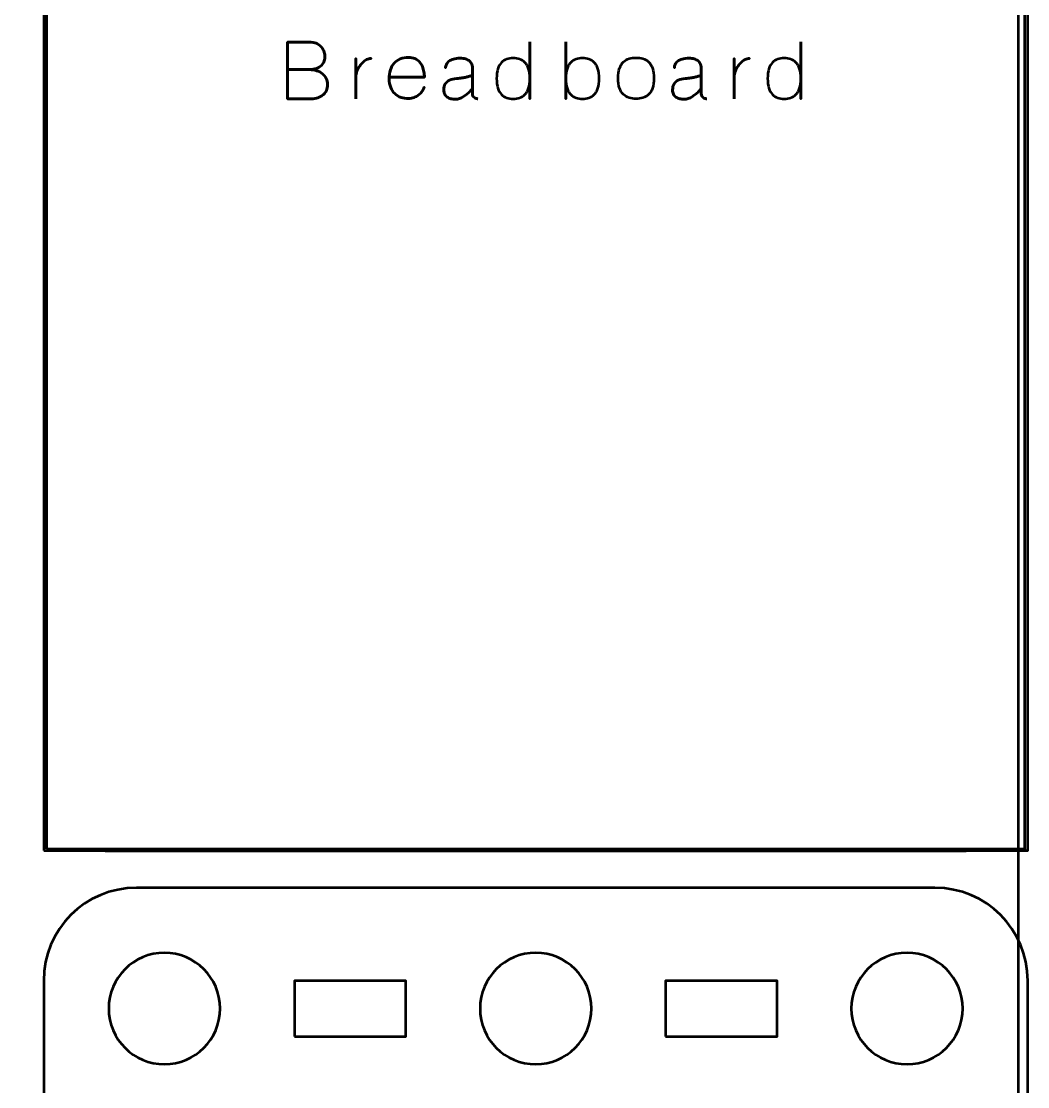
# Model space of a CAD drawing. Header units: centimetres. Extents: x -17.9 to -3, y -25.3 to -4.3.
# Drawn here: x -8.47 to -3.05, y -15.42 to -9.68 of the extents above; entities that cross this region are included whole.
import ezdxf

# ---------------------------------------------------------------- set-up
doc = ezdxf.new("R2010")
doc.units = ezdxf.units.CM
doc.header["$MEASUREMENT"] = 0
doc.layers.add('Layer 1', color=7, linetype='Continuous')

msp = doc.modelspace()

# ---------------------------------------------------------------- linework, layer by layer
at = {"layer": 'Layer 1', "color": 30, "lineweight": 53}
msp.add_lwpolyline([(-8.33514, -14.14092), (-3.06486, -14.14092), (-3.06486, -5.75892), (-8.33514, -5.75892), (-8.33514, -14.14092)], close=True, dxfattribs=at)
at = {"layer": 'Layer 1', "color": 22, "lineweight": 53}
msp.add_open_spline([(-17.90003, -24.8499), (-17.90003, -24.8499), (-17.90003, -4.84994), (-17.90003, -4.84994), (-17.90003, -4.84994), (-17.90003, -4.57297), (-17.67694, -4.34998), (-17.39994, -4.34998), (-17.39994, -4.34998), (-17.39994, -4.34998), (-3.60007, -4.34998), (-3.60007, -4.34998), (-3.60007, -4.34998), (-3.32293, -4.34998), (-3.09997, -4.57297), (-3.09997, -4.84994), (-3.09997, -4.84994), (-3.09997, -4.84994), (-3.09997, -24.8499), (-3.09997, -24.8499), (-3.09997, -24.8499), (-3.09997, -25.1269), (-3.32293, -25.34999), (-3.60007, -25.34999), (-3.60007, -25.34999), (-3.60007, -25.34999), (-17.39994, -25.34999), (-17.39994, -25.34999), (-17.39994, -25.34999), (-17.67694, -25.34999), (-17.90003, -25.1269), (-17.90003, -24.8499)], degree=3, knots=[0, 0, 0, 0, 0.125, 0.125, 0.125, 0.125, 0.25, 0.25, 0.25, 0.25, 0.375, 0.375, 0.375, 0.375, 0.5, 0.5, 0.5, 0.5, 0.625, 0.625, 0.625, 0.625, 0.75, 0.75, 0.75, 0.75, 0.875, 0.875, 0.875, 0.875, 1, 1, 1, 1], dxfattribs=at)
at = {"layer": 'Layer 1', "color": 2, "lineweight": 53}
for points in [[(-8.35003, -14.14987), (-8.35003, -14.14987), (-8.35003, -4.84997), (-8.35003, -4.84997), (-8.35003, -4.84997), (-8.35003, -4.57297), (-8.12694, -4.34987), (-7.84994, -4.34987), (-7.84994, -4.34987), (-7.84994, -4.34987), (-3.55008, -4.34987), (-3.55008, -4.34987), (-3.55008, -4.34987), (-3.27294, -4.34987), (-3.04998, -4.57297), (-3.04998, -4.84997), (-3.04998, -4.84997), (-3.04998, -4.84997), (-3.04998, -14.14987), (-3.04998, -14.14987), (-3.04998, -14.14987), (-4.81665, -14.15022), (-6.58335, -14.15022), (-8.35003, -14.14987)], [(-8.35003, -24.14987), (-8.35003, -24.14987), (-8.35003, -14.84997), (-8.35003, -14.84997), (-8.35003, -14.84997), (-8.35003, -14.57297), (-8.12694, -14.34987), (-7.84994, -14.34987), (-7.84994, -14.34987), (-7.84994, -14.34987), (-3.55008, -14.34987), (-3.55008, -14.34987), (-3.55008, -14.34987), (-3.27294, -14.34987), (-3.04998, -14.57297), (-3.04998, -14.84997), (-3.04998, -14.84997), (-3.04998, -14.84997), (-3.04998, -24.14987), (-3.04998, -24.14987), (-3.04998, -24.14987), (-4.81665, -24.15022), (-6.58335, -24.15022), (-8.35003, -24.14987)]]:
    msp.add_open_spline(points, degree=3, knots=[0, 0, 0, 0, 0.1666667, 0.1666667, 0.1666667, 0.1666667, 0.3333333, 0.3333333, 0.3333333, 0.3333333, 0.5, 0.5, 0.5, 0.5, 0.6666667, 0.6666667, 0.6666667, 0.6666667, 0.8333333, 0.8333333, 0.8333333, 0.8333333, 1, 1, 1, 1], dxfattribs=at)
at = {"layer": 'Layer 1', "color": 30, "lineweight": 53}
for points, knots in [([(-7.03709, -9.94477), (-7.03709, -9.94477), (-6.91983, -9.94477), (-6.91983, -9.94477), (-6.91983, -9.94477), (-6.90459, -9.9447), (-6.89161, -9.94259), (-6.88067, -9.93842), (-6.88067, -9.93842), (-6.8698, -9.93433), (-6.86099, -9.92876), (-6.85414, -9.92177), (-6.85414, -9.92177), (-6.8473, -9.91479), (-6.84236, -9.90689), (-6.83925, -9.89814), (-6.83925, -9.89814), (-6.83622, -9.88946), (-6.83481, -9.88043), (-6.83516, -9.87112), (-6.83516, -9.87112), (-6.83559, -9.8618), (-6.83756, -9.85277), (-6.84109, -9.84395), (-6.84109, -9.84395), (-6.84455, -9.83513), (-6.84977, -9.82716), (-6.85661, -9.82003), (-6.85661, -9.82003), (-6.86345, -9.81291), (-6.87199, -9.80726), (-6.88236, -9.8031), (-6.88236, -9.8031), (-6.89274, -9.79887), (-6.90494, -9.79668), (-6.91898, -9.79661), (-6.91898, -9.79661), (-6.91898, -9.79661), (-7.03709, -9.79661), (-7.03709, -9.79661), (-7.03709, -9.79661), (-7.03709, -9.79661), (-7.03709, -10.10183), (-7.03709, -10.10183), (-7.03709, -10.10183), (-7.03709, -10.10183), (-6.90713, -10.10183), (-6.90713, -10.10183), (-6.90713, -10.10183), (-6.89499, -10.10183), (-6.8837, -10.10007), (-6.87326, -10.09661), (-6.87326, -10.09661), (-6.86282, -10.09308), (-6.85372, -10.08807), (-6.84582, -10.08137), (-6.84582, -10.08137), (-6.83798, -10.07474), (-6.83185, -10.06669), (-6.82747, -10.05717), (-6.82747, -10.05717), (-6.8231, -10.04764), (-6.82084, -10.03685), (-6.82077, -10.02478), (-6.82077, -10.02478), (-6.82105, -10.01265), (-6.82359, -10.00171), (-6.82846, -9.99191), (-6.82846, -9.99191), (-6.83333, -9.9821), (-6.8401, -9.9737), (-6.84885, -9.96665), (-6.84885, -9.96665), (-6.8576, -9.95966), (-6.86804, -9.95423), (-6.88004, -9.95049), (-6.88004, -9.95049), (-6.89203, -9.94675), (-6.90529, -9.94485), (-6.91983, -9.94477), (-6.91983, -9.94477), (-6.90529, -9.94485), (-6.89203, -9.94675), (-6.88004, -9.95049), (-6.88004, -9.95049), (-6.86804, -9.95423), (-6.8576, -9.95966), (-6.84885, -9.96665), (-6.84885, -9.96665), (-6.8401, -9.9737), (-6.83333, -9.9821), (-6.82846, -9.99191), (-6.82846, -9.99191), (-6.82359, -10.00171), (-6.82105, -10.01265), (-6.82077, -10.02478), (-6.82077, -10.02478), (-6.82084, -10.03685), (-6.8231, -10.04764), (-6.82747, -10.05717), (-6.82747, -10.05717), (-6.83185, -10.06669), (-6.83798, -10.07474), (-6.84582, -10.08137), (-6.84582, -10.08137), (-6.85372, -10.08807), (-6.86282, -10.09308), (-6.87326, -10.09661), (-6.87326, -10.09661), (-6.8837, -10.10007), (-6.89499, -10.10183), (-6.90713, -10.10183), (-6.90713, -10.10183), (-6.90713, -10.10183), (-7.03709, -10.10183), (-7.03709, -10.10183), (-7.03709, -10.10183), (-7.03709, -10.10183), (-7.03709, -9.79661), (-7.03709, -9.79661), (-7.03709, -9.79661), (-7.03709, -9.79661), (-6.91898, -9.79661), (-6.91898, -9.79661), (-6.91898, -9.79661), (-6.90494, -9.79668), (-6.89274, -9.79887), (-6.88236, -9.8031), (-6.88236, -9.8031), (-6.87199, -9.80726), (-6.86345, -9.81291), (-6.85661, -9.82003), (-6.85661, -9.82003), (-6.84977, -9.82716), (-6.84455, -9.83513), (-6.84109, -9.84395), (-6.84109, -9.84395), (-6.83756, -9.85277), (-6.83559, -9.8618), (-6.83516, -9.87112), (-6.83516, -9.87112), (-6.83481, -9.88043), (-6.83622, -9.88946), (-6.83925, -9.89814), (-6.83925, -9.89814), (-6.84236, -9.90689), (-6.8473, -9.91479), (-6.85414, -9.92177), (-6.85414, -9.92177), (-6.86099, -9.92876), (-6.8698, -9.93433), (-6.88067, -9.93842), (-6.88067, -9.93842), (-6.89161, -9.94259), (-6.90459, -9.9447), (-6.91983, -9.94477), (-6.91983, -9.94477), (-6.91983, -9.94477), (-7.03709, -9.94477), (-7.03709, -9.94477)], [0, 0, 0, 0, 0.025, 0.025, 0.025, 0.025, 0.05, 0.05, 0.05, 0.05, 0.075, 0.075, 0.075, 0.075, 0.1, 0.1, 0.1, 0.1, 0.125, 0.125, 0.125, 0.125, 0.15, 0.15, 0.15, 0.15, 0.175, 0.175, 0.175, 0.175, 0.2, 0.2, 0.2, 0.2, 0.225, 0.225, 0.225, 0.225, 0.25, 0.25, 0.25, 0.25, 0.275, 0.275, 0.275, 0.275, 0.3, 0.3, 0.3, 0.3, 0.325, 0.325, 0.325, 0.325, 0.35, 0.35, 0.35, 0.35, 0.375, 0.375, 0.375, 0.375, 0.4, 0.4, 0.4, 0.4, 0.425, 0.425, 0.425, 0.425, 0.45, 0.45, 0.45, 0.45, 0.475, 0.475, 0.475, 0.475, 0.5, 0.5, 0.5, 0.5, 0.525, 0.525, 0.525, 0.525, 0.55, 0.55, 0.55, 0.55, 0.575, 0.575, 0.575, 0.575, 0.6, 0.6, 0.6, 0.6, 0.625, 0.625, 0.625, 0.625, 0.65, 0.65, 0.65, 0.65, 0.675, 0.675, 0.675, 0.675, 0.7, 0.7, 0.7, 0.7, 0.725, 0.725, 0.725, 0.725, 0.75, 0.75, 0.75, 0.75, 0.775, 0.775, 0.775, 0.775, 0.8, 0.8, 0.8, 0.8, 0.825, 0.825, 0.825, 0.825, 0.85, 0.85, 0.85, 0.85, 0.875, 0.875, 0.875, 0.875, 0.9, 0.9, 0.9, 0.9, 0.925, 0.925, 0.925, 0.925, 0.95, 0.95, 0.95, 0.95, 0.975, 0.975, 0.975, 0.975, 1, 1, 1, 1]), ([(-5.73112, -9.79576), (-5.73112, -9.79576), (-5.73112, -10.10183), (-5.73112, -10.10183), (-5.73112, -10.10183), (-5.73112, -10.10183), (-5.73112, -9.79576), (-5.73112, -9.79576)], [0, 0, 0, 0, 0.5, 0.5, 0.5, 0.5, 1, 1, 1, 1]), ([(-5.53766, -9.79534), (-5.53766, -9.79534), (-5.53766, -10.10183), (-5.53766, -10.10183), (-5.53766, -10.10183), (-5.53766, -10.10183), (-5.53766, -9.79534), (-5.53766, -9.79534)], [0, 0, 0, 0, 0.5, 0.5, 0.5, 0.5, 1, 1, 1, 1]), ([(-4.27148, -9.79576), (-4.27148, -9.79576), (-4.27148, -10.10183), (-4.27148, -10.10183), (-4.27148, -10.10183), (-4.27148, -10.10183), (-4.27148, -9.79576), (-4.27148, -9.79576)], [0, 0, 0, 0, 0.5, 0.5, 0.5, 0.5, 1, 1, 1, 1]), ([(-6.66964, -9.99092), (-6.66985, -9.98111), (-6.66837, -9.97116), (-6.66527, -9.96114), (-6.66527, -9.96114), (-6.66216, -9.95112), (-6.65786, -9.94153), (-6.65235, -9.93236), (-6.65235, -9.93236), (-6.64678, -9.92318), (-6.64043, -9.91507), (-6.63323, -9.90787), (-6.63323, -9.90787), (-6.62611, -9.90068), (-6.61849, -9.89503), (-6.61052, -9.89087), (-6.61052, -9.89087), (-6.60254, -9.88671), (-6.59464, -9.88466), (-6.58667, -9.88466), (-6.58667, -9.88466), (-6.59464, -9.88466), (-6.60254, -9.88671), (-6.61052, -9.89087), (-6.61052, -9.89087), (-6.61849, -9.89503), (-6.62611, -9.90068), (-6.63323, -9.90787), (-6.63323, -9.90787), (-6.64043, -9.91507), (-6.64678, -9.92318), (-6.65235, -9.93236), (-6.65235, -9.93236), (-6.65786, -9.94153), (-6.66216, -9.95112), (-6.66527, -9.96114), (-6.66527, -9.96114), (-6.66837, -9.97116), (-6.66985, -9.98111), (-6.66964, -9.99092)], [0, 0, 0, 0, 0.1, 0.1, 0.1, 0.1, 0.2, 0.2, 0.2, 0.2, 0.3, 0.3, 0.3, 0.3, 0.4, 0.4, 0.4, 0.4, 0.5, 0.5, 0.5, 0.5, 0.6, 0.6, 0.6, 0.6, 0.7, 0.7, 0.7, 0.7, 0.8, 0.8, 0.8, 0.8, 0.9, 0.9, 0.9, 0.9, 1, 1, 1, 1]), ([(-6.66964, -10.10183), (-6.66964, -10.10183), (-6.66964, -9.88466), (-6.66964, -9.88466), (-6.66964, -9.88466), (-6.66964, -9.88466), (-6.66964, -10.10183), (-6.66964, -10.10183)], [0, 0, 0, 0, 0.5, 0.5, 0.5, 0.5, 1, 1, 1, 1]), ([(-6.48888, -9.98584), (-6.48888, -9.98584), (-6.29965, -9.98584), (-6.29965, -9.98584), (-6.29965, -9.98584), (-6.29958, -9.97631), (-6.30042, -9.96665), (-6.30212, -9.95663), (-6.30212, -9.95663), (-6.30381, -9.94668), (-6.30663, -9.93708), (-6.31051, -9.92784), (-6.31051, -9.92784), (-6.31439, -9.9186), (-6.31969, -9.91027), (-6.32625, -9.90294), (-6.32625, -9.90294), (-6.33288, -9.89553), (-6.34106, -9.88967), (-6.3508, -9.88537), (-6.3508, -9.88537), (-6.36054, -9.88106), (-6.37218, -9.87881), (-6.38558, -9.87874), (-6.38558, -9.87874), (-6.40231, -9.87881), (-6.41712, -9.88156), (-6.43003, -9.88699), (-6.43003, -9.88699), (-6.44288, -9.89242), (-6.45374, -9.90018), (-6.46249, -9.91034), (-6.46249, -9.91034), (-6.47131, -9.92043), (-6.47801, -9.93264), (-6.48253, -9.94675), (-6.48253, -9.94675), (-6.48704, -9.96093), (-6.4893, -9.97681), (-6.4893, -9.9943), (-6.4893, -9.9943), (-6.48923, -10.01187), (-6.48641, -10.02739), (-6.48105, -10.04073), (-6.48105, -10.04073), (-6.47561, -10.05406), (-6.46813, -10.06528), (-6.45854, -10.07417), (-6.45854, -10.07417), (-6.44901, -10.08313), (-6.43801, -10.08984), (-6.42552, -10.09421), (-6.42552, -10.09421), (-6.4131, -10.09858), (-6.39977, -10.10056), (-6.38558, -10.10014), (-6.38558, -10.10014), (-6.37423, -10.09971), (-6.36414, -10.09788), (-6.35532, -10.09463), (-6.35532, -10.09463), (-6.3465, -10.09132), (-6.33881, -10.08723), (-6.33224, -10.08229), (-6.33224, -10.08229), (-6.32575, -10.07735), (-6.32032, -10.07213), (-6.31595, -10.06662), (-6.31595, -10.06662), (-6.31157, -10.06112), (-6.30819, -10.0559), (-6.30579, -10.05096), (-6.30579, -10.05096), (-6.30339, -10.04609), (-6.30191, -10.042), (-6.30134, -10.03875), (-6.30134, -10.03875), (-6.30191, -10.042), (-6.30339, -10.04609), (-6.30579, -10.05096), (-6.30579, -10.05096), (-6.30819, -10.0559), (-6.31157, -10.06112), (-6.31595, -10.06662), (-6.31595, -10.06662), (-6.32032, -10.07213), (-6.32575, -10.07735), (-6.33224, -10.08229), (-6.33224, -10.08229), (-6.33881, -10.08723), (-6.3465, -10.09132), (-6.35532, -10.09463), (-6.35532, -10.09463), (-6.36414, -10.09788), (-6.37423, -10.09971), (-6.38558, -10.10014), (-6.38558, -10.10014), (-6.39977, -10.10056), (-6.4131, -10.09858), (-6.42552, -10.09421), (-6.42552, -10.09421), (-6.43801, -10.08984), (-6.44901, -10.08313), (-6.45854, -10.07417), (-6.45854, -10.07417), (-6.46813, -10.06528), (-6.47561, -10.05406), (-6.48105, -10.04073), (-6.48105, -10.04073), (-6.48641, -10.02739), (-6.48923, -10.01187), (-6.4893, -9.9943), (-6.4893, -9.9943), (-6.4893, -9.97681), (-6.48704, -9.96093), (-6.48253, -9.94675), (-6.48253, -9.94675), (-6.47801, -9.93264), (-6.47131, -9.92043), (-6.46249, -9.91034), (-6.46249, -9.91034), (-6.45374, -9.90018), (-6.44288, -9.89242), (-6.43003, -9.88699), (-6.43003, -9.88699), (-6.41712, -9.88156), (-6.40231, -9.87881), (-6.38558, -9.87874), (-6.38558, -9.87874), (-6.37218, -9.87881), (-6.36054, -9.88106), (-6.3508, -9.88537), (-6.3508, -9.88537), (-6.34106, -9.88967), (-6.33288, -9.89553), (-6.32625, -9.90294), (-6.32625, -9.90294), (-6.31969, -9.91027), (-6.31439, -9.9186), (-6.31051, -9.92784), (-6.31051, -9.92784), (-6.30663, -9.93708), (-6.30381, -9.94668), (-6.30212, -9.95663), (-6.30212, -9.95663), (-6.30042, -9.96665), (-6.29958, -9.97631), (-6.29965, -9.98584), (-6.29965, -9.98584), (-6.29965, -9.98584), (-6.48888, -9.98584), (-6.48888, -9.98584)], [0, 0, 0, 0, 0.0263158, 0.0263158, 0.0263158, 0.0263158, 0.0526316, 0.0526316, 0.0526316, 0.0526316, 0.0789474, 0.0789474, 0.0789474, 0.0789474, 0.1052632, 0.1052632, 0.1052632, 0.1052632, 0.1315789, 0.1315789, 0.1315789, 0.1315789, 0.1578947, 0.1578947, 0.1578947, 0.1578947, 0.1842105, 0.1842105, 0.1842105, 0.1842105, 0.2105263, 0.2105263, 0.2105263, 0.2105263, 0.2368421, 0.2368421, 0.2368421, 0.2368421, 0.2631579, 0.2631579, 0.2631579, 0.2631579, 0.2894737, 0.2894737, 0.2894737, 0.2894737, 0.3157895, 0.3157895, 0.3157895, 0.3157895, 0.3421053, 0.3421053, 0.3421053, 0.3421053, 0.3684211, 0.3684211, 0.3684211, 0.3684211, 0.3947368, 0.3947368, 0.3947368, 0.3947368, 0.4210526, 0.4210526, 0.4210526, 0.4210526, 0.4473684, 0.4473684, 0.4473684, 0.4473684, 0.4736842, 0.4736842, 0.4736842, 0.4736842, 0.5, 0.5, 0.5, 0.5, 0.5263158, 0.5263158, 0.5263158, 0.5263158, 0.5526316, 0.5526316, 0.5526316, 0.5526316, 0.5789474, 0.5789474, 0.5789474, 0.5789474, 0.6052632, 0.6052632, 0.6052632, 0.6052632, 0.6315789, 0.6315789, 0.6315789, 0.6315789, 0.6578947, 0.6578947, 0.6578947, 0.6578947, 0.6842105, 0.6842105, 0.6842105, 0.6842105, 0.7105263, 0.7105263, 0.7105263, 0.7105263, 0.7368421, 0.7368421, 0.7368421, 0.7368421, 0.7631579, 0.7631579, 0.7631579, 0.7631579, 0.7894737, 0.7894737, 0.7894737, 0.7894737, 0.8157895, 0.8157895, 0.8157895, 0.8157895, 0.8421053, 0.8421053, 0.8421053, 0.8421053, 0.8684211, 0.8684211, 0.8684211, 0.8684211, 0.8947368, 0.8947368, 0.8947368, 0.8947368, 0.9210526, 0.9210526, 0.9210526, 0.9210526, 0.9473684, 0.9473684, 0.9473684, 0.9473684, 0.9736842, 0.9736842, 0.9736842, 0.9736842, 1, 1, 1, 1]), ([(-6.01094, -10.10183), (-6.01101, -10.10183), (-6.01207, -10.10169), (-6.01405, -10.10141), (-6.01405, -10.10141), (-6.01609, -10.10112), (-6.01856, -10.10042), (-6.02153, -10.09943), (-6.02153, -10.09943), (-6.02449, -10.09844), (-6.02745, -10.09696), (-6.03041, -10.09499), (-6.03041, -10.09499), (-6.03338, -10.09294), (-6.03585, -10.09026), (-6.03789, -10.08694), (-6.03789, -10.08694), (-6.03987, -10.08356), (-6.04093, -10.07939), (-6.041, -10.07431), (-6.041, -10.07431), (-6.041, -10.07431), (-6.041, -9.93504), (-6.041, -9.93504), (-6.041, -9.93504), (-6.04093, -9.93144), (-6.04142, -9.92735), (-6.04241, -9.92283), (-6.04241, -9.92283), (-6.04333, -9.91832), (-6.04516, -9.9138), (-6.04777, -9.90914), (-6.04777, -9.90914), (-6.05038, -9.90456), (-6.05419, -9.90032), (-6.05913, -9.89644), (-6.05913, -9.89644), (-6.064, -9.89256), (-6.07042, -9.88946), (-6.07825, -9.88706), (-6.07825, -9.88706), (-6.08608, -9.88466), (-6.09568, -9.88346), (-6.10704, -9.88339), (-6.10704, -9.88339), (-6.12129, -9.88346), (-6.13343, -9.88494), (-6.14337, -9.88784), (-6.14337, -9.88784), (-6.15339, -9.89073), (-6.16144, -9.89468), (-6.16764, -9.89962), (-6.16764, -9.89962), (-6.17378, -9.90463), (-6.1783, -9.9102), (-6.18112, -9.91641), (-6.18112, -9.91641), (-6.18401, -9.92269), (-6.18542, -9.92918), (-6.18535, -9.93588), (-6.18535, -9.93588), (-6.18542, -9.92918), (-6.18401, -9.92269), (-6.18112, -9.91641), (-6.18112, -9.91641), (-6.1783, -9.9102), (-6.17378, -9.90463), (-6.16764, -9.89962), (-6.16764, -9.89962), (-6.16144, -9.89468), (-6.15339, -9.89073), (-6.14337, -9.88784), (-6.14337, -9.88784), (-6.13343, -9.88494), (-6.12129, -9.88346), (-6.10704, -9.88339), (-6.10704, -9.88339), (-6.09568, -9.88346), (-6.08608, -9.88466), (-6.07825, -9.88706), (-6.07825, -9.88706), (-6.07042, -9.88946), (-6.064, -9.89256), (-6.05913, -9.89644), (-6.05913, -9.89644), (-6.05419, -9.90032), (-6.05038, -9.90456), (-6.04777, -9.90914), (-6.04777, -9.90914), (-6.04516, -9.9138), (-6.04333, -9.91832), (-6.04241, -9.92283), (-6.04241, -9.92283), (-6.04142, -9.92735), (-6.04093, -9.93144), (-6.041, -9.93504), (-6.041, -9.93504), (-6.041, -9.93504), (-6.041, -10.07431), (-6.041, -10.07431), (-6.041, -10.07431), (-6.04093, -10.07939), (-6.03987, -10.08356), (-6.03789, -10.08694), (-6.03789, -10.08694), (-6.03585, -10.09026), (-6.03338, -10.09294), (-6.03041, -10.09499), (-6.03041, -10.09499), (-6.02745, -10.09696), (-6.02449, -10.09844), (-6.02153, -10.09943), (-6.02153, -10.09943), (-6.01856, -10.10042), (-6.01609, -10.10112), (-6.01405, -10.10141), (-6.01405, -10.10141), (-6.01207, -10.10169), (-6.01101, -10.10183), (-6.01094, -10.10183)], [0, 0, 0, 0, 0.0333333, 0.0333333, 0.0333333, 0.0333333, 0.0666667, 0.0666667, 0.0666667, 0.0666667, 0.1, 0.1, 0.1, 0.1, 0.1333333, 0.1333333, 0.1333333, 0.1333333, 0.1666667, 0.1666667, 0.1666667, 0.1666667, 0.2, 0.2, 0.2, 0.2, 0.2333333, 0.2333333, 0.2333333, 0.2333333, 0.2666667, 0.2666667, 0.2666667, 0.2666667, 0.3, 0.3, 0.3, 0.3, 0.3333333, 0.3333333, 0.3333333, 0.3333333, 0.3666667, 0.3666667, 0.3666667, 0.3666667, 0.4, 0.4, 0.4, 0.4, 0.4333333, 0.4333333, 0.4333333, 0.4333333, 0.4666667, 0.4666667, 0.4666667, 0.4666667, 0.5, 0.5, 0.5, 0.5, 0.5333333, 0.5333333, 0.5333333, 0.5333333, 0.5666667, 0.5666667, 0.5666667, 0.5666667, 0.6, 0.6, 0.6, 0.6, 0.6333333, 0.6333333, 0.6333333, 0.6333333, 0.6666667, 0.6666667, 0.6666667, 0.6666667, 0.7, 0.7, 0.7, 0.7, 0.7333333, 0.7333333, 0.7333333, 0.7333333, 0.7666667, 0.7666667, 0.7666667, 0.7666667, 0.8, 0.8, 0.8, 0.8, 0.8333333, 0.8333333, 0.8333333, 0.8333333, 0.8666667, 0.8666667, 0.8666667, 0.8666667, 0.9, 0.9, 0.9, 0.9, 0.9333333, 0.9333333, 0.9333333, 0.9333333, 0.9666667, 0.9666667, 0.9666667, 0.9666667, 1, 1, 1, 1]), ([(-5.82129, -9.88339), (-5.80894, -9.88332), (-5.79737, -9.88501), (-5.78657, -9.88854), (-5.78657, -9.88854), (-5.77578, -9.89207), (-5.76625, -9.898), (-5.758, -9.90625), (-5.758, -9.90625), (-5.74974, -9.91451), (-5.74332, -9.92572), (-5.73867, -9.93984), (-5.73867, -9.93984), (-5.73401, -9.95395), (-5.73161, -9.97151), (-5.73154, -9.99261), (-5.73154, -9.99261), (-5.73161, -10.01371), (-5.73401, -10.03127), (-5.73867, -10.04539), (-5.73867, -10.04539), (-5.74332, -10.0595), (-5.74974, -10.07072), (-5.758, -10.07897), (-5.758, -10.07897), (-5.76625, -10.08723), (-5.77578, -10.09315), (-5.78657, -10.09668), (-5.78657, -10.09668), (-5.79737, -10.10021), (-5.80894, -10.1019), (-5.82129, -10.10183), (-5.82129, -10.10183), (-5.83363, -10.1019), (-5.84521, -10.10021), (-5.85593, -10.09668), (-5.85593, -10.09668), (-5.86673, -10.09315), (-5.87618, -10.08723), (-5.88436, -10.07897), (-5.88436, -10.07897), (-5.89255, -10.07072), (-5.89897, -10.0595), (-5.90355, -10.04539), (-5.90355, -10.04539), (-5.90821, -10.03127), (-5.91054, -10.01371), (-5.91061, -9.99261), (-5.91061, -9.99261), (-5.91054, -9.97151), (-5.90821, -9.95395), (-5.90355, -9.93984), (-5.90355, -9.93984), (-5.89897, -9.92572), (-5.89255, -9.91451), (-5.88436, -9.90625), (-5.88436, -9.90625), (-5.87618, -9.898), (-5.86673, -9.89207), (-5.85593, -9.88854), (-5.85593, -9.88854), (-5.84521, -9.88501), (-5.83363, -9.88332), (-5.82129, -9.88339)], [0, 0, 0, 0, 0.0625, 0.0625, 0.0625, 0.0625, 0.125, 0.125, 0.125, 0.125, 0.1875, 0.1875, 0.1875, 0.1875, 0.25, 0.25, 0.25, 0.25, 0.3125, 0.3125, 0.3125, 0.3125, 0.375, 0.375, 0.375, 0.375, 0.4375, 0.4375, 0.4375, 0.4375, 0.5, 0.5, 0.5, 0.5, 0.5625, 0.5625, 0.5625, 0.5625, 0.625, 0.625, 0.625, 0.625, 0.6875, 0.6875, 0.6875, 0.6875, 0.75, 0.75, 0.75, 0.75, 0.8125, 0.8125, 0.8125, 0.8125, 0.875, 0.875, 0.875, 0.875, 0.9375, 0.9375, 0.9375, 0.9375, 1, 1, 1, 1]), ([(-5.82129, -9.88339), (-5.80894, -9.88332), (-5.79737, -9.88501), (-5.78657, -9.88854), (-5.78657, -9.88854), (-5.77578, -9.89207), (-5.76625, -9.898), (-5.758, -9.90625), (-5.758, -9.90625), (-5.74974, -9.91451), (-5.74332, -9.92572), (-5.73867, -9.93984), (-5.73867, -9.93984), (-5.73401, -9.95395), (-5.73161, -9.97151), (-5.73154, -9.99261), (-5.73154, -9.99261), (-5.73161, -10.01371), (-5.73401, -10.03127), (-5.73867, -10.04539), (-5.73867, -10.04539), (-5.74332, -10.0595), (-5.74974, -10.07072), (-5.758, -10.07897), (-5.758, -10.07897), (-5.76625, -10.08723), (-5.77578, -10.09315), (-5.78657, -10.09668), (-5.78657, -10.09668), (-5.79737, -10.10021), (-5.80894, -10.1019), (-5.82129, -10.10183), (-5.82129, -10.10183), (-5.83363, -10.1019), (-5.84521, -10.10021), (-5.85593, -10.09668), (-5.85593, -10.09668), (-5.86673, -10.09315), (-5.87618, -10.08723), (-5.88436, -10.07897), (-5.88436, -10.07897), (-5.89255, -10.07072), (-5.89897, -10.0595), (-5.90355, -10.04539), (-5.90355, -10.04539), (-5.90821, -10.03127), (-5.91054, -10.01371), (-5.91061, -9.99261), (-5.91061, -9.99261), (-5.91054, -9.97151), (-5.90821, -9.95395), (-5.90355, -9.93984), (-5.90355, -9.93984), (-5.89897, -9.92572), (-5.89255, -9.91451), (-5.88436, -9.90625), (-5.88436, -9.90625), (-5.87618, -9.898), (-5.86673, -9.89207), (-5.85593, -9.88854), (-5.85593, -9.88854), (-5.84521, -9.88501), (-5.83363, -9.88332), (-5.82129, -9.88339)], [0, 0, 0, 0, 0.0625, 0.0625, 0.0625, 0.0625, 0.125, 0.125, 0.125, 0.125, 0.1875, 0.1875, 0.1875, 0.1875, 0.25, 0.25, 0.25, 0.25, 0.3125, 0.3125, 0.3125, 0.3125, 0.375, 0.375, 0.375, 0.375, 0.4375, 0.4375, 0.4375, 0.4375, 0.5, 0.5, 0.5, 0.5, 0.5625, 0.5625, 0.5625, 0.5625, 0.625, 0.625, 0.625, 0.625, 0.6875, 0.6875, 0.6875, 0.6875, 0.75, 0.75, 0.75, 0.75, 0.8125, 0.8125, 0.8125, 0.8125, 0.875, 0.875, 0.875, 0.875, 0.9375, 0.9375, 0.9375, 0.9375, 1, 1, 1, 1]), ([(-5.44791, -9.88339), (-5.43543, -9.88332), (-5.42378, -9.88501), (-5.41299, -9.88847), (-5.41299, -9.88847), (-5.4022, -9.892), (-5.39267, -9.89786), (-5.38449, -9.90611), (-5.38449, -9.90611), (-5.37623, -9.91437), (-5.36988, -9.92551), (-5.36522, -9.93962), (-5.36522, -9.93962), (-5.36057, -9.95381), (-5.35824, -9.97144), (-5.35817, -9.99261), (-5.35817, -9.99261), (-5.35824, -10.01371), (-5.36057, -10.03127), (-5.36522, -10.04539), (-5.36522, -10.04539), (-5.36988, -10.0595), (-5.37623, -10.07072), (-5.38449, -10.07897), (-5.38449, -10.07897), (-5.39267, -10.08723), (-5.4022, -10.09315), (-5.41299, -10.09668), (-5.41299, -10.09668), (-5.42378, -10.10021), (-5.43543, -10.1019), (-5.44791, -10.10183), (-5.44791, -10.10183), (-5.4604, -10.1019), (-5.47204, -10.10021), (-5.48284, -10.09668), (-5.48284, -10.09668), (-5.49363, -10.09315), (-5.50316, -10.08723), (-5.51134, -10.07897), (-5.51134, -10.07897), (-5.5196, -10.07072), (-5.52595, -10.0595), (-5.53061, -10.04539), (-5.53061, -10.04539), (-5.53526, -10.03127), (-5.53759, -10.01371), (-5.53766, -9.99261), (-5.53766, -9.99261), (-5.53759, -9.97144), (-5.53526, -9.95381), (-5.53061, -9.93962), (-5.53061, -9.93962), (-5.52595, -9.92551), (-5.5196, -9.91437), (-5.51134, -9.90611), (-5.51134, -9.90611), (-5.50316, -9.89786), (-5.49363, -9.892), (-5.48284, -9.88847), (-5.48284, -9.88847), (-5.47204, -9.88501), (-5.4604, -9.88332), (-5.44791, -9.88339)], [0, 0, 0, 0, 0.0625, 0.0625, 0.0625, 0.0625, 0.125, 0.125, 0.125, 0.125, 0.1875, 0.1875, 0.1875, 0.1875, 0.25, 0.25, 0.25, 0.25, 0.3125, 0.3125, 0.3125, 0.3125, 0.375, 0.375, 0.375, 0.375, 0.4375, 0.4375, 0.4375, 0.4375, 0.5, 0.5, 0.5, 0.5, 0.5625, 0.5625, 0.5625, 0.5625, 0.625, 0.625, 0.625, 0.625, 0.6875, 0.6875, 0.6875, 0.6875, 0.75, 0.75, 0.75, 0.75, 0.8125, 0.8125, 0.8125, 0.8125, 0.875, 0.875, 0.875, 0.875, 0.9375, 0.9375, 0.9375, 0.9375, 1, 1, 1, 1]), ([(-5.44791, -9.88339), (-5.43543, -9.88332), (-5.42378, -9.88501), (-5.41299, -9.88847), (-5.41299, -9.88847), (-5.4022, -9.892), (-5.39267, -9.89786), (-5.38449, -9.90611), (-5.38449, -9.90611), (-5.37623, -9.91437), (-5.36988, -9.92551), (-5.36522, -9.93962), (-5.36522, -9.93962), (-5.36057, -9.95381), (-5.35824, -9.97144), (-5.35817, -9.99261), (-5.35817, -9.99261), (-5.35824, -10.01371), (-5.36057, -10.03127), (-5.36522, -10.04539), (-5.36522, -10.04539), (-5.36988, -10.0595), (-5.37623, -10.07072), (-5.38449, -10.07897), (-5.38449, -10.07897), (-5.39267, -10.08723), (-5.4022, -10.09315), (-5.41299, -10.09668), (-5.41299, -10.09668), (-5.42378, -10.10021), (-5.43543, -10.1019), (-5.44791, -10.10183), (-5.44791, -10.10183), (-5.4604, -10.1019), (-5.47204, -10.10021), (-5.48284, -10.09668), (-5.48284, -10.09668), (-5.49363, -10.09315), (-5.50316, -10.08723), (-5.51134, -10.07897), (-5.51134, -10.07897), (-5.5196, -10.07072), (-5.52595, -10.0595), (-5.53061, -10.04539), (-5.53061, -10.04539), (-5.53526, -10.03127), (-5.53759, -10.01371), (-5.53766, -9.99261), (-5.53766, -9.99261), (-5.53759, -9.97144), (-5.53526, -9.95381), (-5.53061, -9.93962), (-5.53061, -9.93962), (-5.52595, -9.92551), (-5.5196, -9.91437), (-5.51134, -9.90611), (-5.51134, -9.90611), (-5.50316, -9.89786), (-5.49363, -9.892), (-5.48284, -9.88847), (-5.48284, -9.88847), (-5.47204, -9.88501), (-5.4604, -9.88332), (-5.44791, -9.88339)], [0, 0, 0, 0, 0.0625, 0.0625, 0.0625, 0.0625, 0.125, 0.125, 0.125, 0.125, 0.1875, 0.1875, 0.1875, 0.1875, 0.25, 0.25, 0.25, 0.25, 0.3125, 0.3125, 0.3125, 0.3125, 0.375, 0.375, 0.375, 0.375, 0.4375, 0.4375, 0.4375, 0.4375, 0.5, 0.5, 0.5, 0.5, 0.5625, 0.5625, 0.5625, 0.5625, 0.625, 0.625, 0.625, 0.625, 0.6875, 0.6875, 0.6875, 0.6875, 0.75, 0.75, 0.75, 0.75, 0.8125, 0.8125, 0.8125, 0.8125, 0.875, 0.875, 0.875, 0.875, 0.9375, 0.9375, 0.9375, 0.9375, 1, 1, 1, 1]), ([(-5.15962, -10.10183), (-5.14629, -10.1019), (-5.13387, -10.10021), (-5.1223, -10.09661), (-5.1223, -10.09661), (-5.11073, -10.09301), (-5.1005, -10.08701), (-5.09175, -10.07862), (-5.09175, -10.07862), (-5.08293, -10.07022), (-5.07609, -10.05886), (-5.07108, -10.04447), (-5.07108, -10.04447), (-5.06614, -10.03015), (-5.0636, -10.0123), (-5.06353, -9.99092), (-5.06353, -9.99092), (-5.0636, -9.96961), (-5.06614, -9.95183), (-5.07108, -9.93758), (-5.07108, -9.93758), (-5.07609, -9.92333), (-5.08293, -9.91197), (-5.09175, -9.90357), (-5.09175, -9.90357), (-5.1005, -9.89524), (-5.11073, -9.88925), (-5.1223, -9.88565), (-5.1223, -9.88565), (-5.13387, -9.88205), (-5.14629, -9.88036), (-5.15962, -9.88043), (-5.15962, -9.88043), (-5.17282, -9.88036), (-5.18524, -9.88205), (-5.19681, -9.88565), (-5.19681, -9.88565), (-5.20838, -9.88925), (-5.21854, -9.89524), (-5.22736, -9.90357), (-5.22736, -9.90357), (-5.23618, -9.91197), (-5.24309, -9.92333), (-5.2481, -9.93758), (-5.2481, -9.93758), (-5.25311, -9.95183), (-5.25565, -9.96961), (-5.25572, -9.99092), (-5.25572, -9.99092), (-5.25565, -10.0123), (-5.25311, -10.03015), (-5.2481, -10.04447), (-5.2481, -10.04447), (-5.24309, -10.05886), (-5.23618, -10.07022), (-5.22736, -10.07862), (-5.22736, -10.07862), (-5.21854, -10.08701), (-5.20838, -10.09301), (-5.19681, -10.09661), (-5.19681, -10.09661), (-5.18524, -10.10021), (-5.17282, -10.1019), (-5.15962, -10.10183)], [0, 0, 0, 0, 0.0625, 0.0625, 0.0625, 0.0625, 0.125, 0.125, 0.125, 0.125, 0.1875, 0.1875, 0.1875, 0.1875, 0.25, 0.25, 0.25, 0.25, 0.3125, 0.3125, 0.3125, 0.3125, 0.375, 0.375, 0.375, 0.375, 0.4375, 0.4375, 0.4375, 0.4375, 0.5, 0.5, 0.5, 0.5, 0.5625, 0.5625, 0.5625, 0.5625, 0.625, 0.625, 0.625, 0.625, 0.6875, 0.6875, 0.6875, 0.6875, 0.75, 0.75, 0.75, 0.75, 0.8125, 0.8125, 0.8125, 0.8125, 0.875, 0.875, 0.875, 0.875, 0.9375, 0.9375, 0.9375, 0.9375, 1, 1, 1, 1]), ([(-5.15962, -10.10183), (-5.14629, -10.1019), (-5.13387, -10.10021), (-5.1223, -10.09661), (-5.1223, -10.09661), (-5.11073, -10.09301), (-5.1005, -10.08701), (-5.09175, -10.07862), (-5.09175, -10.07862), (-5.08293, -10.07022), (-5.07609, -10.05886), (-5.07108, -10.04447), (-5.07108, -10.04447), (-5.06614, -10.03015), (-5.0636, -10.0123), (-5.06353, -9.99092), (-5.06353, -9.99092), (-5.0636, -9.96961), (-5.06614, -9.95183), (-5.07108, -9.93758), (-5.07108, -9.93758), (-5.07609, -9.92333), (-5.08293, -9.91197), (-5.09175, -9.90357), (-5.09175, -9.90357), (-5.1005, -9.89524), (-5.11073, -9.88925), (-5.1223, -9.88565), (-5.1223, -9.88565), (-5.13387, -9.88205), (-5.14629, -9.88036), (-5.15962, -9.88043), (-5.15962, -9.88043), (-5.17282, -9.88036), (-5.18524, -9.88205), (-5.19681, -9.88565), (-5.19681, -9.88565), (-5.20838, -9.88925), (-5.21854, -9.89524), (-5.22736, -9.90357), (-5.22736, -9.90357), (-5.23618, -9.91197), (-5.24309, -9.92333), (-5.2481, -9.93758), (-5.2481, -9.93758), (-5.25311, -9.95183), (-5.25565, -9.96961), (-5.25572, -9.99092), (-5.25572, -9.99092), (-5.25565, -10.0123), (-5.25311, -10.03015), (-5.2481, -10.04447), (-5.2481, -10.04447), (-5.24309, -10.05886), (-5.23618, -10.07022), (-5.22736, -10.07862), (-5.22736, -10.07862), (-5.21854, -10.08701), (-5.20838, -10.09301), (-5.19681, -10.09661), (-5.19681, -10.09661), (-5.18524, -10.10021), (-5.17282, -10.1019), (-5.15962, -10.10183)], [0, 0, 0, 0, 0.0625, 0.0625, 0.0625, 0.0625, 0.125, 0.125, 0.125, 0.125, 0.1875, 0.1875, 0.1875, 0.1875, 0.25, 0.25, 0.25, 0.25, 0.3125, 0.3125, 0.3125, 0.3125, 0.375, 0.375, 0.375, 0.375, 0.4375, 0.4375, 0.4375, 0.4375, 0.5, 0.5, 0.5, 0.5, 0.5625, 0.5625, 0.5625, 0.5625, 0.625, 0.625, 0.625, 0.625, 0.6875, 0.6875, 0.6875, 0.6875, 0.75, 0.75, 0.75, 0.75, 0.8125, 0.8125, 0.8125, 0.8125, 0.875, 0.875, 0.875, 0.875, 0.9375, 0.9375, 0.9375, 0.9375, 1, 1, 1, 1]), ([(-4.77863, -10.10183), (-4.7787, -10.10183), (-4.77976, -10.10169), (-4.78174, -10.10141), (-4.78174, -10.10141), (-4.78378, -10.10112), (-4.78625, -10.10042), (-4.78922, -10.09943), (-4.78922, -10.09943), (-4.79218, -10.09844), (-4.79514, -10.09696), (-4.7981, -10.09499), (-4.7981, -10.09499), (-4.80107, -10.09294), (-4.80354, -10.09026), (-4.80558, -10.08694), (-4.80558, -10.08694), (-4.80756, -10.08356), (-4.80862, -10.07939), (-4.80869, -10.07431), (-4.80869, -10.07431), (-4.80869, -10.07431), (-4.80869, -9.93504), (-4.80869, -9.93504), (-4.80869, -9.93504), (-4.80862, -9.93144), (-4.80911, -9.92735), (-4.8101, -9.92283), (-4.8101, -9.92283), (-4.81102, -9.91832), (-4.81285, -9.9138), (-4.81546, -9.90914), (-4.81546, -9.90914), (-4.81807, -9.90456), (-4.82188, -9.90032), (-4.82682, -9.89644), (-4.82682, -9.89644), (-4.83169, -9.89256), (-4.83811, -9.88946), (-4.84594, -9.88706), (-4.84594, -9.88706), (-4.85377, -9.88466), (-4.86337, -9.88346), (-4.87473, -9.88339), (-4.87473, -9.88339), (-4.88898, -9.88346), (-4.90112, -9.88494), (-4.91106, -9.88784), (-4.91106, -9.88784), (-4.92108, -9.89073), (-4.92913, -9.89468), (-4.93533, -9.89962), (-4.93533, -9.89962), (-4.94147, -9.90463), (-4.94599, -9.9102), (-4.94881, -9.91641), (-4.94881, -9.91641), (-4.9517, -9.92269), (-4.95311, -9.92918), (-4.95304, -9.93588), (-4.95304, -9.93588), (-4.95311, -9.92918), (-4.9517, -9.92269), (-4.94881, -9.91641), (-4.94881, -9.91641), (-4.94599, -9.9102), (-4.94147, -9.90463), (-4.93533, -9.89962), (-4.93533, -9.89962), (-4.92913, -9.89468), (-4.92108, -9.89073), (-4.91106, -9.88784), (-4.91106, -9.88784), (-4.90112, -9.88494), (-4.88898, -9.88346), (-4.87473, -9.88339), (-4.87473, -9.88339), (-4.86337, -9.88346), (-4.85377, -9.88466), (-4.84594, -9.88706), (-4.84594, -9.88706), (-4.83811, -9.88946), (-4.83169, -9.89256), (-4.82682, -9.89644), (-4.82682, -9.89644), (-4.82188, -9.90032), (-4.81807, -9.90456), (-4.81546, -9.90914), (-4.81546, -9.90914), (-4.81285, -9.9138), (-4.81102, -9.91832), (-4.8101, -9.92283), (-4.8101, -9.92283), (-4.80911, -9.92735), (-4.80862, -9.93144), (-4.80869, -9.93504), (-4.80869, -9.93504), (-4.80869, -9.93504), (-4.80869, -10.07431), (-4.80869, -10.07431), (-4.80869, -10.07431), (-4.80862, -10.07939), (-4.80756, -10.08356), (-4.80558, -10.08694), (-4.80558, -10.08694), (-4.80354, -10.09026), (-4.80107, -10.09294), (-4.7981, -10.09499), (-4.7981, -10.09499), (-4.79514, -10.09696), (-4.79218, -10.09844), (-4.78922, -10.09943), (-4.78922, -10.09943), (-4.78625, -10.10042), (-4.78378, -10.10112), (-4.78174, -10.10141), (-4.78174, -10.10141), (-4.77976, -10.10169), (-4.7787, -10.10183), (-4.77863, -10.10183)], [0, 0, 0, 0, 0.0333333, 0.0333333, 0.0333333, 0.0333333, 0.0666667, 0.0666667, 0.0666667, 0.0666667, 0.1, 0.1, 0.1, 0.1, 0.1333333, 0.1333333, 0.1333333, 0.1333333, 0.1666667, 0.1666667, 0.1666667, 0.1666667, 0.2, 0.2, 0.2, 0.2, 0.2333333, 0.2333333, 0.2333333, 0.2333333, 0.2666667, 0.2666667, 0.2666667, 0.2666667, 0.3, 0.3, 0.3, 0.3, 0.3333333, 0.3333333, 0.3333333, 0.3333333, 0.3666667, 0.3666667, 0.3666667, 0.3666667, 0.4, 0.4, 0.4, 0.4, 0.4333333, 0.4333333, 0.4333333, 0.4333333, 0.4666667, 0.4666667, 0.4666667, 0.4666667, 0.5, 0.5, 0.5, 0.5, 0.5333333, 0.5333333, 0.5333333, 0.5333333, 0.5666667, 0.5666667, 0.5666667, 0.5666667, 0.6, 0.6, 0.6, 0.6, 0.6333333, 0.6333333, 0.6333333, 0.6333333, 0.6666667, 0.6666667, 0.6666667, 0.6666667, 0.7, 0.7, 0.7, 0.7, 0.7333333, 0.7333333, 0.7333333, 0.7333333, 0.7666667, 0.7666667, 0.7666667, 0.7666667, 0.8, 0.8, 0.8, 0.8, 0.8333333, 0.8333333, 0.8333333, 0.8333333, 0.8666667, 0.8666667, 0.8666667, 0.8666667, 0.9, 0.9, 0.9, 0.9, 0.9333333, 0.9333333, 0.9333333, 0.9333333, 0.9666667, 0.9666667, 0.9666667, 0.9666667, 1, 1, 1, 1]), ([(-4.63131, -9.99092), (-4.63152, -9.98111), (-4.63004, -9.97116), (-4.62694, -9.96114), (-4.62694, -9.96114), (-4.62383, -9.95112), (-4.61953, -9.94153), (-4.61402, -9.93236), (-4.61402, -9.93236), (-4.60845, -9.92318), (-4.6021, -9.91507), (-4.5949, -9.90787), (-4.5949, -9.90787), (-4.58778, -9.90068), (-4.58016, -9.89503), (-4.57219, -9.89087), (-4.57219, -9.89087), (-4.56421, -9.88671), (-4.55631, -9.88466), (-4.54834, -9.88466), (-4.54834, -9.88466), (-4.55631, -9.88466), (-4.56421, -9.88671), (-4.57219, -9.89087), (-4.57219, -9.89087), (-4.58016, -9.89503), (-4.58778, -9.90068), (-4.5949, -9.90787), (-4.5949, -9.90787), (-4.6021, -9.91507), (-4.60845, -9.92318), (-4.61402, -9.93236), (-4.61402, -9.93236), (-4.61953, -9.94153), (-4.62383, -9.95112), (-4.62694, -9.96114), (-4.62694, -9.96114), (-4.63004, -9.97116), (-4.63152, -9.98111), (-4.63131, -9.99092)], [0, 0, 0, 0, 0.1, 0.1, 0.1, 0.1, 0.2, 0.2, 0.2, 0.2, 0.3, 0.3, 0.3, 0.3, 0.4, 0.4, 0.4, 0.4, 0.5, 0.5, 0.5, 0.5, 0.6, 0.6, 0.6, 0.6, 0.7, 0.7, 0.7, 0.7, 0.8, 0.8, 0.8, 0.8, 0.9, 0.9, 0.9, 0.9, 1, 1, 1, 1]), ([(-4.63131, -10.10183), (-4.63131, -10.10183), (-4.63131, -9.88466), (-4.63131, -9.88466), (-4.63131, -9.88466), (-4.63131, -9.88466), (-4.63131, -10.10183), (-4.63131, -10.10183)], [0, 0, 0, 0, 0.5, 0.5, 0.5, 0.5, 1, 1, 1, 1]), ([(-4.36165, -9.88339), (-4.3493, -9.88332), (-4.33773, -9.88501), (-4.32693, -9.88854), (-4.32693, -9.88854), (-4.31614, -9.89207), (-4.30661, -9.898), (-4.29836, -9.90625), (-4.29836, -9.90625), (-4.2901, -9.91451), (-4.28368, -9.92572), (-4.27903, -9.93984), (-4.27903, -9.93984), (-4.27437, -9.95395), (-4.27197, -9.97151), (-4.2719, -9.99261), (-4.2719, -9.99261), (-4.27197, -10.01371), (-4.27437, -10.03127), (-4.27903, -10.04539), (-4.27903, -10.04539), (-4.28368, -10.0595), (-4.2901, -10.07072), (-4.29836, -10.07897), (-4.29836, -10.07897), (-4.30661, -10.08723), (-4.31614, -10.09315), (-4.32693, -10.09668), (-4.32693, -10.09668), (-4.33773, -10.10021), (-4.3493, -10.1019), (-4.36165, -10.10183), (-4.36165, -10.10183), (-4.37399, -10.1019), (-4.38557, -10.10021), (-4.39629, -10.09668), (-4.39629, -10.09668), (-4.40709, -10.09315), (-4.41654, -10.08723), (-4.42472, -10.07897), (-4.42472, -10.07897), (-4.43291, -10.07072), (-4.43933, -10.0595), (-4.44391, -10.04539), (-4.44391, -10.04539), (-4.44857, -10.03127), (-4.4509, -10.01371), (-4.45097, -9.99261), (-4.45097, -9.99261), (-4.4509, -9.97151), (-4.44857, -9.95395), (-4.44391, -9.93984), (-4.44391, -9.93984), (-4.43933, -9.92572), (-4.43291, -9.91451), (-4.42472, -9.90625), (-4.42472, -9.90625), (-4.41654, -9.898), (-4.40709, -9.89207), (-4.39629, -9.88854), (-4.39629, -9.88854), (-4.38557, -9.88501), (-4.37399, -9.88332), (-4.36165, -9.88339)], [0, 0, 0, 0, 0.0625, 0.0625, 0.0625, 0.0625, 0.125, 0.125, 0.125, 0.125, 0.1875, 0.1875, 0.1875, 0.1875, 0.25, 0.25, 0.25, 0.25, 0.3125, 0.3125, 0.3125, 0.3125, 0.375, 0.375, 0.375, 0.375, 0.4375, 0.4375, 0.4375, 0.4375, 0.5, 0.5, 0.5, 0.5, 0.5625, 0.5625, 0.5625, 0.5625, 0.625, 0.625, 0.625, 0.625, 0.6875, 0.6875, 0.6875, 0.6875, 0.75, 0.75, 0.75, 0.75, 0.8125, 0.8125, 0.8125, 0.8125, 0.875, 0.875, 0.875, 0.875, 0.9375, 0.9375, 0.9375, 0.9375, 1, 1, 1, 1]), ([(-4.36165, -9.88339), (-4.3493, -9.88332), (-4.33773, -9.88501), (-4.32693, -9.88854), (-4.32693, -9.88854), (-4.31614, -9.89207), (-4.30661, -9.898), (-4.29836, -9.90625), (-4.29836, -9.90625), (-4.2901, -9.91451), (-4.28368, -9.92572), (-4.27903, -9.93984), (-4.27903, -9.93984), (-4.27437, -9.95395), (-4.27197, -9.97151), (-4.2719, -9.99261), (-4.2719, -9.99261), (-4.27197, -10.01371), (-4.27437, -10.03127), (-4.27903, -10.04539), (-4.27903, -10.04539), (-4.28368, -10.0595), (-4.2901, -10.07072), (-4.29836, -10.07897), (-4.29836, -10.07897), (-4.30661, -10.08723), (-4.31614, -10.09315), (-4.32693, -10.09668), (-4.32693, -10.09668), (-4.33773, -10.10021), (-4.3493, -10.1019), (-4.36165, -10.10183), (-4.36165, -10.10183), (-4.37399, -10.1019), (-4.38557, -10.10021), (-4.39629, -10.09668), (-4.39629, -10.09668), (-4.40709, -10.09315), (-4.41654, -10.08723), (-4.42472, -10.07897), (-4.42472, -10.07897), (-4.43291, -10.07072), (-4.43933, -10.0595), (-4.44391, -10.04539), (-4.44391, -10.04539), (-4.44857, -10.03127), (-4.4509, -10.01371), (-4.45097, -9.99261), (-4.45097, -9.99261), (-4.4509, -9.97151), (-4.44857, -9.95395), (-4.44391, -9.93984), (-4.44391, -9.93984), (-4.43933, -9.92572), (-4.43291, -9.91451), (-4.42472, -9.90625), (-4.42472, -9.90625), (-4.41654, -9.898), (-4.40709, -9.89207), (-4.39629, -9.88854), (-4.39629, -9.88854), (-4.38557, -9.88501), (-4.37399, -9.88332), (-4.36165, -9.88339)], [0, 0, 0, 0, 0.0625, 0.0625, 0.0625, 0.0625, 0.125, 0.125, 0.125, 0.125, 0.1875, 0.1875, 0.1875, 0.1875, 0.25, 0.25, 0.25, 0.25, 0.3125, 0.3125, 0.3125, 0.3125, 0.375, 0.375, 0.375, 0.375, 0.4375, 0.4375, 0.4375, 0.4375, 0.5, 0.5, 0.5, 0.5, 0.5625, 0.5625, 0.5625, 0.5625, 0.625, 0.625, 0.625, 0.625, 0.6875, 0.6875, 0.6875, 0.6875, 0.75, 0.75, 0.75, 0.75, 0.8125, 0.8125, 0.8125, 0.8125, 0.875, 0.875, 0.875, 0.875, 0.9375, 0.9375, 0.9375, 0.9375, 1, 1, 1, 1]), ([(-6.041, -10.04637), (-6.04361, -10.05011), (-6.04728, -10.05449), (-6.052, -10.0595), (-6.052, -10.0595), (-6.05673, -10.06458), (-6.06224, -10.06973), (-6.06851, -10.07502), (-6.06851, -10.07502), (-6.07479, -10.08031), (-6.0815, -10.08525), (-6.08862, -10.08977), (-6.08862, -10.08977), (-6.09575, -10.09428), (-6.10302, -10.09788), (-6.11042, -10.10056), (-6.11042, -10.10056), (-6.11783, -10.10324), (-6.12503, -10.10451), (-6.13201, -10.10437), (-6.13201, -10.10437), (-6.14083, -10.10409), (-6.14909, -10.1031), (-6.15671, -10.10134), (-6.15671, -10.10134), (-6.16433, -10.0995), (-6.17096, -10.09675), (-6.17675, -10.09287), (-6.17675, -10.09287), (-6.18246, -10.08906), (-6.18698, -10.08391), (-6.19015, -10.07742), (-6.19015, -10.07742), (-6.1934, -10.07093), (-6.19502, -10.06281), (-6.19509, -10.05315), (-6.19509, -10.05315), (-6.19509, -10.04009), (-6.19248, -10.02937), (-6.18726, -10.02097), (-6.18726, -10.02097), (-6.18211, -10.01265), (-6.17442, -10.00623), (-6.16426, -10.00178), (-6.16426, -10.00178), (-6.15403, -9.99727), (-6.14147, -9.99437), (-6.12651, -9.99303), (-6.12651, -9.99303), (-6.11543, -9.99198), (-6.10577, -9.99078), (-6.09737, -9.98944), (-6.09737, -9.98944), (-6.08898, -9.9881), (-6.08157, -9.98668), (-6.07501, -9.9852), (-6.07501, -9.9852), (-6.06851, -9.98372), (-6.06252, -9.98217), (-6.05701, -9.98062), (-6.05701, -9.98062), (-6.05158, -9.97913), (-6.04622, -9.97758), (-6.041, -9.9761), (-6.041, -9.9761), (-6.04622, -9.97758), (-6.05158, -9.97913), (-6.05701, -9.98062), (-6.05701, -9.98062), (-6.06252, -9.98217), (-6.06851, -9.98372), (-6.07501, -9.9852), (-6.07501, -9.9852), (-6.08157, -9.98668), (-6.08898, -9.9881), (-6.09737, -9.98944), (-6.09737, -9.98944), (-6.10577, -9.99078), (-6.11543, -9.99198), (-6.12651, -9.99303), (-6.12651, -9.99303), (-6.14147, -9.99437), (-6.15403, -9.99727), (-6.16426, -10.00178), (-6.16426, -10.00178), (-6.17442, -10.00623), (-6.18211, -10.01265), (-6.18726, -10.02097), (-6.18726, -10.02097), (-6.19248, -10.02937), (-6.19509, -10.04009), (-6.19509, -10.05315), (-6.19509, -10.05315), (-6.19502, -10.06281), (-6.1934, -10.07093), (-6.19015, -10.07742), (-6.19015, -10.07742), (-6.18698, -10.08391), (-6.18246, -10.08906), (-6.17675, -10.09287), (-6.17675, -10.09287), (-6.17096, -10.09675), (-6.16433, -10.0995), (-6.15671, -10.10134), (-6.15671, -10.10134), (-6.14909, -10.1031), (-6.14083, -10.10409), (-6.13201, -10.10437), (-6.13201, -10.10437), (-6.12503, -10.10451), (-6.11783, -10.10324), (-6.11042, -10.10056), (-6.11042, -10.10056), (-6.10302, -10.09788), (-6.09575, -10.09428), (-6.08862, -10.08977), (-6.08862, -10.08977), (-6.0815, -10.08525), (-6.07479, -10.08031), (-6.06851, -10.07502), (-6.06851, -10.07502), (-6.06224, -10.06973), (-6.05673, -10.06458), (-6.052, -10.0595), (-6.052, -10.0595), (-6.04728, -10.05449), (-6.04361, -10.05011), (-6.041, -10.04637)], [0, 0, 0, 0, 0.03125, 0.03125, 0.03125, 0.03125, 0.0625, 0.0625, 0.0625, 0.0625, 0.09375, 0.09375, 0.09375, 0.09375, 0.125, 0.125, 0.125, 0.125, 0.15625, 0.15625, 0.15625, 0.15625, 0.1875, 0.1875, 0.1875, 0.1875, 0.21875, 0.21875, 0.21875, 0.21875, 0.25, 0.25, 0.25, 0.25, 0.28125, 0.28125, 0.28125, 0.28125, 0.3125, 0.3125, 0.3125, 0.3125, 0.34375, 0.34375, 0.34375, 0.34375, 0.375, 0.375, 0.375, 0.375, 0.40625, 0.40625, 0.40625, 0.40625, 0.4375, 0.4375, 0.4375, 0.4375, 0.46875, 0.46875, 0.46875, 0.46875, 0.5, 0.5, 0.5, 0.5, 0.53125, 0.53125, 0.53125, 0.53125, 0.5625, 0.5625, 0.5625, 0.5625, 0.59375, 0.59375, 0.59375, 0.59375, 0.625, 0.625, 0.625, 0.625, 0.65625, 0.65625, 0.65625, 0.65625, 0.6875, 0.6875, 0.6875, 0.6875, 0.71875, 0.71875, 0.71875, 0.71875, 0.75, 0.75, 0.75, 0.75, 0.78125, 0.78125, 0.78125, 0.78125, 0.8125, 0.8125, 0.8125, 0.8125, 0.84375, 0.84375, 0.84375, 0.84375, 0.875, 0.875, 0.875, 0.875, 0.90625, 0.90625, 0.90625, 0.90625, 0.9375, 0.9375, 0.9375, 0.9375, 0.96875, 0.96875, 0.96875, 0.96875, 1, 1, 1, 1]), ([(-4.80869, -10.04637), (-4.8113, -10.05011), (-4.81497, -10.05449), (-4.81969, -10.0595), (-4.81969, -10.0595), (-4.82442, -10.06458), (-4.82993, -10.06973), (-4.8362, -10.07502), (-4.8362, -10.07502), (-4.84248, -10.08031), (-4.84919, -10.08525), (-4.85631, -10.08977), (-4.85631, -10.08977), (-4.86344, -10.09428), (-4.87071, -10.09788), (-4.87811, -10.10056), (-4.87811, -10.10056), (-4.88552, -10.10324), (-4.89272, -10.10451), (-4.8997, -10.10437), (-4.8997, -10.10437), (-4.90852, -10.10409), (-4.91678, -10.1031), (-4.9244, -10.10134), (-4.9244, -10.10134), (-4.93202, -10.0995), (-4.93865, -10.09675), (-4.94444, -10.09287), (-4.94444, -10.09287), (-4.95015, -10.08906), (-4.95467, -10.08391), (-4.95784, -10.07742), (-4.95784, -10.07742), (-4.96109, -10.07093), (-4.96271, -10.06281), (-4.96278, -10.05315), (-4.96278, -10.05315), (-4.96278, -10.04009), (-4.96017, -10.02937), (-4.95495, -10.02097), (-4.95495, -10.02097), (-4.9498, -10.01265), (-4.94211, -10.00623), (-4.93195, -10.00178), (-4.93195, -10.00178), (-4.92172, -9.99727), (-4.90916, -9.99437), (-4.8942, -9.99303), (-4.8942, -9.99303), (-4.88312, -9.99198), (-4.87346, -9.99078), (-4.86506, -9.98944), (-4.86506, -9.98944), (-4.85667, -9.9881), (-4.84926, -9.98668), (-4.8427, -9.9852), (-4.8427, -9.9852), (-4.8362, -9.98372), (-4.83021, -9.98217), (-4.8247, -9.98062), (-4.8247, -9.98062), (-4.81927, -9.97913), (-4.81391, -9.97758), (-4.80869, -9.9761), (-4.80869, -9.9761), (-4.81391, -9.97758), (-4.81927, -9.97913), (-4.8247, -9.98062), (-4.8247, -9.98062), (-4.83021, -9.98217), (-4.8362, -9.98372), (-4.8427, -9.9852), (-4.8427, -9.9852), (-4.84926, -9.98668), (-4.85667, -9.9881), (-4.86506, -9.98944), (-4.86506, -9.98944), (-4.87346, -9.99078), (-4.88312, -9.99198), (-4.8942, -9.99303), (-4.8942, -9.99303), (-4.90916, -9.99437), (-4.92172, -9.99727), (-4.93195, -10.00178), (-4.93195, -10.00178), (-4.94211, -10.00623), (-4.9498, -10.01265), (-4.95495, -10.02097), (-4.95495, -10.02097), (-4.96017, -10.02937), (-4.96278, -10.04009), (-4.96278, -10.05315), (-4.96278, -10.05315), (-4.96271, -10.06281), (-4.96109, -10.07093), (-4.95784, -10.07742), (-4.95784, -10.07742), (-4.95467, -10.08391), (-4.95015, -10.08906), (-4.94444, -10.09287), (-4.94444, -10.09287), (-4.93865, -10.09675), (-4.93202, -10.0995), (-4.9244, -10.10134), (-4.9244, -10.10134), (-4.91678, -10.1031), (-4.90852, -10.10409), (-4.8997, -10.10437), (-4.8997, -10.10437), (-4.89272, -10.10451), (-4.88552, -10.10324), (-4.87811, -10.10056), (-4.87811, -10.10056), (-4.87071, -10.09788), (-4.86344, -10.09428), (-4.85631, -10.08977), (-4.85631, -10.08977), (-4.84919, -10.08525), (-4.84248, -10.08031), (-4.8362, -10.07502), (-4.8362, -10.07502), (-4.82993, -10.06973), (-4.82442, -10.06458), (-4.81969, -10.0595), (-4.81969, -10.0595), (-4.81497, -10.05449), (-4.8113, -10.05011), (-4.80869, -10.04637)], [0, 0, 0, 0, 0.03125, 0.03125, 0.03125, 0.03125, 0.0625, 0.0625, 0.0625, 0.0625, 0.09375, 0.09375, 0.09375, 0.09375, 0.125, 0.125, 0.125, 0.125, 0.15625, 0.15625, 0.15625, 0.15625, 0.1875, 0.1875, 0.1875, 0.1875, 0.21875, 0.21875, 0.21875, 0.21875, 0.25, 0.25, 0.25, 0.25, 0.28125, 0.28125, 0.28125, 0.28125, 0.3125, 0.3125, 0.3125, 0.3125, 0.34375, 0.34375, 0.34375, 0.34375, 0.375, 0.375, 0.375, 0.375, 0.40625, 0.40625, 0.40625, 0.40625, 0.4375, 0.4375, 0.4375, 0.4375, 0.46875, 0.46875, 0.46875, 0.46875, 0.5, 0.5, 0.5, 0.5, 0.53125, 0.53125, 0.53125, 0.53125, 0.5625, 0.5625, 0.5625, 0.5625, 0.59375, 0.59375, 0.59375, 0.59375, 0.625, 0.625, 0.625, 0.625, 0.65625, 0.65625, 0.65625, 0.65625, 0.6875, 0.6875, 0.6875, 0.6875, 0.71875, 0.71875, 0.71875, 0.71875, 0.75, 0.75, 0.75, 0.75, 0.78125, 0.78125, 0.78125, 0.78125, 0.8125, 0.8125, 0.8125, 0.8125, 0.84375, 0.84375, 0.84375, 0.84375, 0.875, 0.875, 0.875, 0.875, 0.90625, 0.90625, 0.90625, 0.90625, 0.9375, 0.9375, 0.9375, 0.9375, 0.96875, 0.96875, 0.96875, 0.96875, 1, 1, 1, 1])]:
    msp.add_open_spline(points, degree=3, knots=knots, dxfattribs=at)
at = {"layer": 'Layer 1', "lineweight": 53}
for points in [[(-7.69999, -14.6999), (-7.53422, -14.6999), (-7.39999, -14.83427), (-7.39999, -14.9999), (-7.39999, -14.9999), (-7.39999, -15.16567), (-7.53422, -15.2999), (-7.69999, -15.2999), (-7.69999, -15.2999), (-7.86566, -15.2999), (-8, -15.16567), (-8, -14.9999), (-8, -14.9999), (-8, -14.83427), (-7.86566, -14.6999), (-7.69999, -14.6999)], [(-5.69992, -14.6999), (-5.53429, -14.6999), (-5.39992, -14.83427), (-5.39992, -14.9999), (-5.39992, -14.9999), (-5.39992, -15.16567), (-5.53429, -15.2999), (-5.69992, -15.2999), (-5.69992, -15.2999), (-5.86569, -15.2999), (-5.99992, -15.16567), (-5.99992, -14.9999), (-5.99992, -14.9999), (-5.99992, -14.83427), (-5.86569, -14.6999), (-5.69992, -14.6999)], [(-3.69999, -14.6999), (-3.53433, -14.6999), (-3.4, -14.83427), (-3.4, -14.9999), (-3.4, -14.9999), (-3.4, -15.16567), (-3.53433, -15.2999), (-3.69999, -15.2999), (-3.69999, -15.2999), (-3.86562, -15.2999), (-3.99999, -15.16567), (-3.99999, -14.9999), (-3.99999, -14.9999), (-3.99999, -14.83427), (-3.86562, -14.6999), (-3.69999, -14.6999)], [(-6.99998, -15.14997), (-6.99998, -15.14997), (-6.99998, -14.84997), (-6.99998, -14.84997), (-6.99998, -14.84997), (-6.99998, -14.84997), (-6.39997, -14.84997), (-6.39997, -14.84997), (-6.39997, -14.84997), (-6.39997, -14.84997), (-6.39997, -15.14997), (-6.39997, -15.14997), (-6.39997, -15.14997), (-6.39997, -15.14997), (-6.99998, -15.14997), (-6.99998, -15.14997)], [(-5.00001, -15.14997), (-5.00001, -15.14997), (-5.00001, -14.84997), (-5.00001, -14.84997), (-5.00001, -14.84997), (-5.00001, -14.84997), (-4.40001, -14.84997), (-4.40001, -14.84997), (-4.40001, -14.84997), (-4.40001, -14.84997), (-4.40001, -15.14997), (-4.40001, -15.14997), (-4.40001, -15.14997), (-4.40001, -15.14997), (-5.00001, -15.14997), (-5.00001, -15.14997)]]:
    msp.add_open_spline(points, degree=3, knots=[0, 0, 0, 0, 0.25, 0.25, 0.25, 0.25, 0.5, 0.5, 0.5, 0.5, 0.75, 0.75, 0.75, 0.75, 1, 1, 1, 1], dxfattribs=at)

doc.saveas('drawing.dxf')
